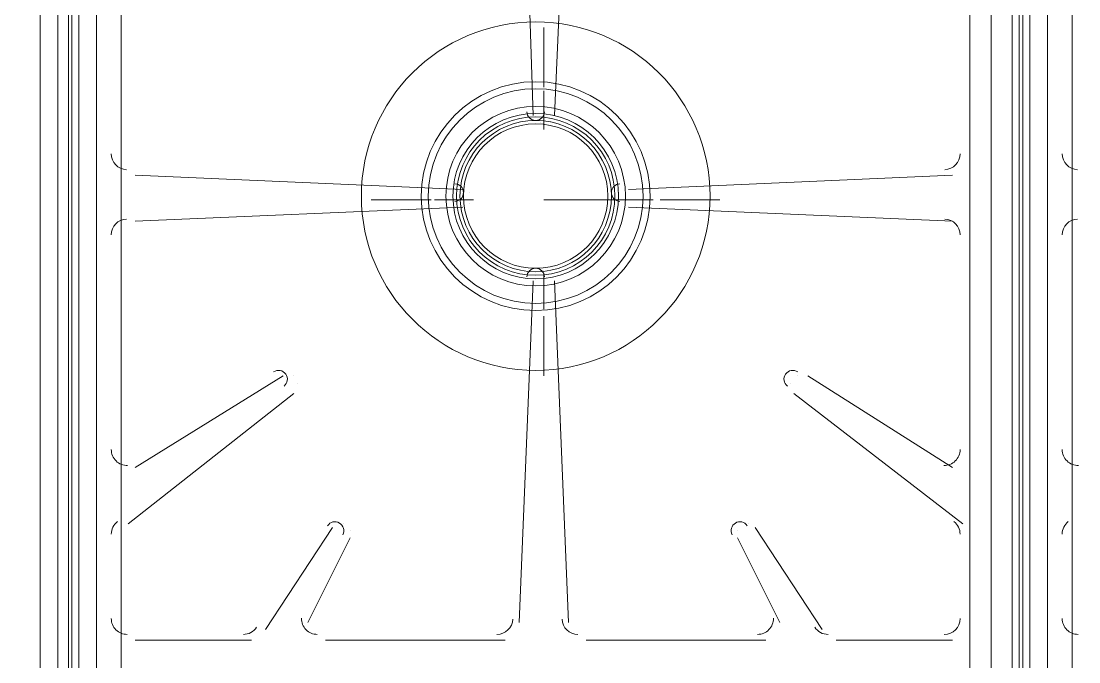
# Model space of a CAD drawing. Header units: millimetres. Extents: x -5841 to 140562, y 1006 to 102310.
# Drawn here: x 99338 to 99655.9, y 14968.2 to 15160.9 of the extents above; entities that cross this region are included whole.
import ezdxf

# ---------------------------------------------------------------- set-up
doc = ezdxf.new("R2010")
doc.units = ezdxf.units.MM
doc.header["$LTSCALE"] = 10
doc.layers.add('PDF18_1-EeAa_3D-01', color=7, linetype='Continuous')

msp = doc.modelspace()

# ---------------------------------------------------------------- linework, layer by layer
at = {"layer": 'PDF18_1-EeAa_3D-01', "lineweight": 0}
for points in [[(99352.23235, 15241.50326), (99352.23235, 14694.35878), (99352.23235, 15241.50326)], [(99639.03342, 14694.35878), (99639.03342, 15241.50326), (99639.03342, 14694.35878)], [(99488.75389, 15227.74528), (99491.92881, 15132.49769), (99488.75389, 15227.74528)], [(99498.27865, 15132.49769), (99502.51188, 15227.74528), (99498.27865, 15132.49769)], [(99360.6988, 14726.10798), (99355.40727, 14720.81645), (99355.40727, 15212.92899), (99360.6988, 15207.63745)], [(99629.50866, 15207.63745), (99635.8585, 15212.92899), (99635.8585, 14720.81645), (99629.50866, 14726.10798)], [(99343.7659, 14726.10798), (99343.7659, 15207.63745)], [(99646.44157, 15207.63745), (99646.44157, 14726.10798)], [(99368.10695, 15184.35471), (99368.10695, 15119.79801), (99368.10695, 15095.45696), (99368.10695, 15030.90026), (99368.10695, 15005.50091), (99368.10695, 14980.10155), (99368.10695, 14955.7605)], [(99623.15882, 14955.7605), (99623.15882, 14980.10155), (99623.15882, 15005.50091), (99623.15882, 15030.90026), (99623.15882, 15095.45696), (99623.15882, 15119.79801), (99623.15882, 15184.35471)], [(99495.10373, 15140.96414), (99495.10373, 15158.95535)], [(99495.10373, 15131.43938), (99495.10373, 15139.90584)], [(99495.10373, 15139.90584), (99495.10373, 15139.90584)], [(99495.10373, 15139.90584), (99495.10373, 15139.90584)], [(99495.10373, 15138.84753), (99495.10373, 15138.84753)], [(99491.92881, 15132.49769), (99491.92881, 15132.49769)], [(99495.10373, 15134.6143), (99495.10373, 15134.6143)], [(99495.10373, 15128.26446), (99495.10373, 15129.32277), (99495.10373, 15130.38108), (99495.10373, 15131.43938), (99495.10373, 15133.556), (99495.10373, 15134.6143)], [(99498.27865, 15132.49769), (99498.27865, 15132.49769)], [(99498.27865, 15132.49769), (99498.27865, 15132.49769)], [(99494.04543, 15130.38108), (99494.04543, 15130.38108)], [(99495.10373, 15131.43938), (99495.10373, 15131.43938)], [(99495.10373, 15130.38108), (99495.10373, 15130.38108)], [(99495.10373, 15130.38108), (99495.10373, 15130.38108)], [(99495.10373, 15129.32277), (99495.10373, 15129.32277)], [(99497.22035, 15130.38108), (99497.22035, 15130.38108)], [(99495.10373, 15128.26446), (99495.10373, 15128.26446)], [(99495.10373, 15128.26446), (99495.10373, 15128.26446)], [(99368.10695, 15119.79801), (99368.10695, 15119.79801)], [(99368.10695, 15119.79801), (99368.10695, 15119.79801)], [(99623.15882, 15119.79801), (99623.15882, 15119.79801)], [(99623.15882, 15119.79801), (99623.15882, 15119.79801)], [(99623.15882, 15119.79801), (99623.15882, 15119.79801)], [(99653.84971, 15119.79801), (99653.84971, 15119.79801)], [(99653.84971, 15119.79801), (99653.84971, 15119.79801)], [(99470.76268, 15110.27325), (99372.34017, 15114.50648), (99470.76268, 15110.27325)], [(99372.34017, 15114.50648), (99372.34017, 15114.50648)], [(99372.34017, 15114.50648), (99372.34017, 15114.50648)], [(99617.86729, 15114.50648), (99520.50309, 15110.27325), (99617.86729, 15114.50648)], [(99617.86729, 15114.50648), (99617.86729, 15114.50648)], [(99617.86729, 15114.50648), (99617.86729, 15114.50648)], [(99617.86729, 15114.50648), (99617.86729, 15114.50648)], [(99470.76268, 15110.27325), (99470.76268, 15110.27325)], [(99470.76268, 15110.27325), (99470.76268, 15110.27325)], [(99520.50309, 15110.27325), (99520.50309, 15110.27325)], [(99461.23792, 15107.09833), (99443.24671, 15107.09833)], [(99443.24671, 15107.09833), (99443.24671, 15107.09833)], [(99461.23792, 15107.09833), (99461.23792, 15107.09833)], [(99470.76268, 15107.09833), (99462.29623, 15107.09833)], [(99462.29623, 15107.09833), (99462.29623, 15107.09833)], [(99463.35454, 15107.09833), (99463.35454, 15107.09833)], [(99467.58776, 15107.09833), (99467.58776, 15107.09833)], [(99473.9376, 15107.09833), (99472.8793, 15107.09833), (99471.82099, 15107.09833), (99470.76268, 15107.09833), (99468.64607, 15107.09833), (99467.58776, 15107.09833)], [(99471.82099, 15107.09833), (99471.82099, 15107.09833)], [(99472.8793, 15109.21495), (99472.8793, 15109.21495)], [(99473.9376, 15107.09833), (99473.9376, 15107.09833)], [(99495.10373, 15107.09833), (99520.50309, 15107.09833), (99521.5614, 15107.09833), (99522.6197, 15107.09833)], [(99495.10373, 15107.09833), (99495.10373, 15107.09833)], [(99516.26986, 15107.09833), (99516.26986, 15107.09833)], [(99517.32817, 15109.21495), (99517.32817, 15109.21495)], [(99517.32817, 15107.09833), (99518.38648, 15107.09833), (99519.44478, 15107.09833), (99520.50309, 15107.09833), (99527.91124, 15107.09833)], [(99518.38648, 15107.09833), (99518.38648, 15107.09833)], [(99520.50309, 15107.09833), (99520.50309, 15107.09833)], [(99522.6197, 15107.09833), (99522.6197, 15107.09833)], [(99522.6197, 15107.09833), (99522.6197, 15107.09833)], [(99527.91124, 15107.09833), (99527.91124, 15107.09833)], [(99527.91124, 15107.09833), (99527.91124, 15107.09833)], [(99530.02785, 15107.09833), (99548.01906, 15107.09833)], [(99372.34017, 15100.74849), (99470.76268, 15104.98172), (99372.34017, 15100.74849)], [(99470.76268, 15104.98172), (99470.76268, 15104.98172)], [(99472.8793, 15106.04003), (99472.8793, 15106.04003)], [(99517.32817, 15106.04003), (99517.32817, 15106.04003)], [(99520.50309, 15104.98172), (99520.50309, 15104.98172)], [(99520.50309, 15104.98172), (99617.86729, 15100.74849), (99520.50309, 15104.98172)], [(99520.50309, 15104.98172), (99520.50309, 15104.98172)], [(99372.34017, 15100.74849), (99372.34017, 15100.74849)], [(99372.34017, 15100.74849), (99372.34017, 15100.74849)], [(99372.34017, 15100.74849), (99372.34017, 15100.74849)], [(99617.86729, 15100.74849), (99617.86729, 15100.74849)], [(99617.86729, 15100.74849), (99617.86729, 15100.74849)], [(99368.10695, 15095.45696), (99368.10695, 15095.45696)], [(99368.10695, 15095.45696), (99368.10695, 15095.45696)], [(99368.10695, 15095.45696), (99368.10695, 15095.45696)], [(99623.15882, 15095.45696), (99623.15882, 15095.45696)], [(99623.15882, 15095.45696), (99623.15882, 15095.45696)], [(99653.84971, 15095.45696), (99653.84971, 15095.45696)], [(99653.84971, 15095.45696), (99653.84971, 15095.45696)], [(99494.04543, 15085.9322), (99494.04543, 15085.9322)], [(99495.10373, 15085.9322), (99495.10373, 15085.9322)], [(99495.10373, 15084.8739), (99495.10373, 15083.81559), (99495.10373, 15082.75728), (99495.10373, 15081.69898), (99495.10373, 15079.58236)], [(99497.22035, 15085.9322), (99497.22035, 15085.9322)], [(99491.92881, 15082.75728), (99487.69559, 14980.10155), (99491.92881, 15082.75728)], [(99491.92881, 15082.75728), (99491.92881, 15082.75728)], [(99491.92881, 15082.75728), (99491.92881, 15082.75728)], [(99495.10373, 15083.81559), (99495.10373, 15083.81559)], [(99495.10373, 15081.69898), (99495.10373, 15074.29083)], [(99502.51188, 14980.10155), (99498.27865, 15082.75728), (99502.51188, 14980.10155)], [(99498.27865, 15082.75728), (99498.27865, 15082.75728)], [(99495.10373, 15079.58236), (99495.10373, 15079.58236)], [(99495.10373, 15074.29083), (99495.10373, 15074.29083)], [(99495.10373, 15074.29083), (99495.10373, 15074.29083)], [(99495.10373, 15072.17422), (99495.10373, 15054.18301)], [(99416.78905, 15054.18301), (99372.34017, 15026.66704), (99416.78905, 15054.18301)], [(99416.78905, 15054.18301), (99416.78905, 15054.18301)], [(99416.78905, 15054.18301), (99416.78905, 15054.18301)], [(99419.96397, 15054.18301), (99419.96397, 15054.18301)], [(99571.3018, 15054.18301), (99571.3018, 15054.18301)], [(99617.86729, 15026.66704), (99574.47672, 15054.18301), (99617.86729, 15026.66704)], [(99574.47672, 15054.18301), (99574.47672, 15054.18301)], [(99421.02228, 15052.06639), (99421.02228, 15052.06639)], [(99569.18519, 15052.06639), (99569.18519, 15052.06639)], [(99370.22356, 15009.73413), (99419.96397, 15048.89147), (99370.22356, 15009.73413)], [(99419.96397, 15048.89147), (99419.96397, 15048.89147)], [(99570.2435, 15048.89147), (99570.2435, 15048.89147)], [(99570.2435, 15048.89147), (99621.04221, 15009.73413), (99570.2435, 15048.89147)], [(99570.2435, 15048.89147), (99570.2435, 15048.89147)], [(99368.10695, 15030.90026), (99368.10695, 15030.90026)], [(99368.10695, 15030.90026), (99368.10695, 15030.90026)], [(99623.15882, 15030.90026), (99623.15882, 15030.90026)], [(99623.15882, 15030.90026), (99623.15882, 15030.90026)], [(99623.15882, 15030.90026), (99623.15882, 15030.90026)], [(99653.84971, 15030.90026), (99653.84971, 15030.90026)], [(99653.84971, 15030.90026), (99653.84971, 15030.90026)], [(99372.34017, 15026.66704), (99372.34017, 15026.66704)], [(99617.86729, 15026.66704), (99617.86729, 15026.66704)], [(99617.86729, 15026.66704), (99617.86729, 15026.66704)], [(99370.22356, 15009.73413), (99370.22356, 15009.73413)], [(99370.22356, 15009.73413), (99370.22356, 15009.73413)], [(99431.60534, 15008.67582), (99411.49752, 14977.98494), (99431.60534, 15008.67582)], [(99431.60534, 15008.67582), (99431.60534, 15008.67582)], [(99431.60534, 15008.67582), (99431.60534, 15008.67582)], [(99434.78026, 15009.73413), (99434.78026, 15009.73413)], [(99556.48551, 15009.73413), (99556.48551, 15009.73413)], [(99578.70995, 14977.98494), (99558.60213, 15008.67582), (99578.70995, 14977.98494)], [(99558.60213, 15008.67582), (99558.60213, 15008.67582)], [(99621.04221, 15009.73413), (99621.04221, 15009.73413)], [(99368.10695, 15005.50091), (99368.10695, 15005.50091)], [(99368.10695, 15005.50091), (99368.10695, 15005.50091)], [(99368.10695, 15005.50091), (99368.10695, 15005.50091)], [(99424.1972, 14980.10155), (99436.89687, 15005.50091), (99424.1972, 14980.10155)], [(99436.89687, 15007.61752), (99436.89687, 15007.61752)], [(99436.89687, 15005.50091), (99436.89687, 15005.50091)], [(99553.31059, 15007.61752), (99553.31059, 15007.61752)], [(99553.31059, 15005.50091), (99553.31059, 15005.50091)], [(99553.31059, 15005.50091), (99566.01027, 14980.10155), (99553.31059, 15005.50091)], [(99553.31059, 15005.50091), (99553.31059, 15005.50091)], [(99623.15882, 15005.50091), (99623.15882, 15005.50091)], [(99623.15882, 15005.50091), (99623.15882, 15005.50091)], [(99653.84971, 15005.50091), (99653.84971, 15005.50091)], [(99653.84971, 15005.50091), (99653.84971, 15005.50091)], [(99368.10695, 14980.10155), (99368.10695, 14980.10155)], [(99368.10695, 14980.10155), (99368.10695, 14980.10155)], [(99424.1972, 14980.10155), (99424.1972, 14980.10155)], [(99424.1972, 14980.10155), (99424.1972, 14980.10155)], [(99487.69559, 14980.10155), (99487.69559, 14980.10155)], [(99487.69559, 14980.10155), (99487.69559, 14980.10155)], [(99502.51188, 14980.10155), (99502.51188, 14980.10155)], [(99502.51188, 14980.10155), (99502.51188, 14980.10155)], [(99566.01027, 14980.10155), (99566.01027, 14980.10155)], [(99623.15882, 14980.10155), (99623.15882, 14980.10155)], [(99623.15882, 14980.10155), (99623.15882, 14980.10155)], [(99623.15882, 14980.10155), (99623.15882, 14980.10155)], [(99653.84971, 14980.10155), (99653.84971, 14980.10155)], [(99653.84971, 14980.10155), (99653.84971, 14980.10155)], [(99411.49752, 14977.98494), (99411.49752, 14977.98494)], [(99578.70995, 14977.98494), (99578.70995, 14977.98494)], [(99578.70995, 14977.98494), (99578.70995, 14977.98494)], [(99407.26429, 14974.81002), (99372.34017, 14974.81002), (99407.26429, 14974.81002)], [(99372.34017, 14974.81002), (99372.34017, 14974.81002)], [(99407.26429, 14974.81002), (99407.26429, 14974.81002)], [(99407.26429, 14974.81002), (99407.26429, 14974.81002)], [(99483.46236, 14974.81002), (99429.48873, 14974.81002), (99483.46236, 14974.81002)], [(99429.48873, 14974.81002), (99429.48873, 14974.81002)], [(99483.46236, 14974.81002), (99483.46236, 14974.81002)], [(99483.46236, 14974.81002), (99483.46236, 14974.81002)], [(99561.77704, 14974.81002), (99507.80341, 14974.81002), (99561.77704, 14974.81002)], [(99507.80341, 14974.81002), (99507.80341, 14974.81002)], [(99561.77704, 14974.81002), (99561.77704, 14974.81002)], [(99561.77704, 14974.81002), (99561.77704, 14974.81002)], [(99617.86729, 14974.81002), (99582.94318, 14974.81002), (99617.86729, 14974.81002)], [(99582.94318, 14974.81002), (99582.94318, 14974.81002)], [(99617.86729, 14974.81002), (99617.86729, 14974.81002)], [(99617.86729, 14974.81002), (99617.86729, 14974.81002)]]:
    msp.add_lwpolyline(points, dxfattribs=at)
for points in [[(99353.29066, 15241.50326), (99353.29066, 14694.35878)], [(99637.97512, 14694.35878), (99637.97512, 15241.50326)], [(99349.05743, 15212.92899), (99349.05743, 14720.81645), (99343.7659, 14726.10798), (99122.57983, 14726.10798), (99122.57983, 14700.70862), (99868.68594, 14700.70862), (99868.68594, 14726.10798), (99646.44157, 14726.10798), (99641.15003, 14720.81645), (99641.15003, 15212.92899), (99646.44157, 15207.63745), (99868.68594, 15207.63745), (99868.68594, 15233.03681), (99122.57983, 15233.03681), (99122.57983, 15207.63745), (99343.7659, 15207.63745)], [(99623.15882, 14702.82524), (99623.15882, 15231.9785), (99368.10695, 15231.9785), (99368.10695, 14702.82524)], [(99653.84971, 14708.11677), (99653.84971, 15227.74528), (99653.84971, 15209.75407), (99653.84971, 15184.35471), (99653.84971, 15119.79801), (99653.84971, 15095.45696), (99653.84971, 15030.90026), (99653.84971, 15005.50091), (99653.84971, 14980.10155), (99653.84971, 14955.7605), (99653.84971, 14930.36114), (99653.84971, 14903.90348), (99653.84971, 14839.34678), (99653.84971, 14816.06404), (99653.84971, 14751.50734), (99653.84971, 14725.04967)], [(99360.6988, 15207.63745), (99360.6988, 14726.10798), (99629.50866, 14726.10798), (99629.50866, 15207.63745)]]:
    msp.add_lwpolyline(points, close=True, dxfattribs=at)
for points in [[(99352.23235, 14719.75814), (99352.23235, 15213.98729, 0.414215019), (99347.16321, 15213.54497)], [(99637.97512, 14719.75814), (99637.97512, 15213.98729, 0.414215021), (99632.9095, 15213.53343)]]:
    msp.add_lwpolyline(points, format="xyb", dxfattribs=at)
for points in [[(99490.01112, 15133.56797, 0.96569659), (99495.29995, 15133.56824, -0.965694895)], [(99365.12428, 15120.95963, 0.404026099), (99369.7215, 15116.19919, -0.404026099)], [(99615.58955, 15116.19919, 0.404026098), (99620.18677, 15120.95963, -0.404026098)], [(99650.87781, 15120.95963, 0.404026098), (99655.47503, 15116.19919, -0.404026098)], [(99468.40801, 15106.67389, 0.96569661), (99468.40774, 15111.96273, -0.965694891)], [(99517.96242, 15111.96271, 0.965696599), (99517.9627, 15106.67387, -0.96569489)], [(99369.7215, 15101.37802, 0.4040261), (99365.12428, 15096.61758, -0.4040261)], [(99620.18677, 15096.61758, 0.404026098), (99615.58955, 15101.37802, -0.404026098)], [(99655.47503, 15101.37802, 0.404026097), (99650.87781, 15096.61758, -0.404026097)], [(99495.29993, 15084.01033, 0.965696605), (99490.0111, 15084.01005, -0.965694886)], [(99417.02711, 15051.14085, 0.965696606), (99413.9184, 15055.4195, -0.965694921)], [(99571.39263, 15055.41969, 0.965696613), (99568.28393, 15051.14064, -0.965694915)], [(99365.12499, 15032.0587, 0.422945489), (99370.0292, 15027.29811, -0.422945489)], [(99615.28187, 15027.29813, 0.422945489), (99620.18607, 15032.05871, -0.422945489)], [(99650.87853, 15032.0587, 0.422945488), (99655.78273, 15027.29811, -0.422945488)], [(99366.95619, 15010.41163, 0.230888254), (99365.12517, 15006.65871, -0.230888254)], [(99434.65619, 15006.45422, 0.957301789), (99430.12461, 15009.17672, -0.957305829)], [(99556.24609, 15009.17672, 0.957301781), (99551.71399, 15006.45425, -0.957305836)], [(99620.18588, 15006.65871, 0.230861648), (99618.35522, 15010.41134, -0.230861648)], [(99652.70936, 15010.41134, 0.230861651), (99650.8787, 15006.65871, -0.230861651)], [(99365.12587, 14981.25783, 0.414213792), (99369.88766, 14976.49604, -0.414213792)], [(99422.27724, 14981.37449, 0.42144762), (99427.03907, 14976.49525, -0.42144762)], [(99481.01527, 14976.49445, 0.404026099), (99485.77571, 14981.09166, -0.404026099)], [(99500.59472, 14981.09166, 0.404026098), (99505.35516, 14976.49445, -0.404026098)], [(99559.33139, 14976.49527, 0.421447626), (99564.09321, 14981.3745, -0.421447626)], [(99615.42339, 14976.49604, 0.414213562), (99620.18518, 14981.25782, -0.414213562)], [(99650.8794, 14981.25783, 0.414213791), (99655.64119, 14976.49604, -0.414213791)], [(99404.81245, 14976.49514, 0.251658426), (99408.78429, 14978.62897, -0.251658426)], [(99576.52701, 14978.62859, 0.25163334), (99580.4986, 14976.49514, -0.25163334)]]:
    msp.add_lwpolyline(points, format="xyb", close=True, dxfattribs=at)
for centre, radius in [((99492.65552, 15108.25999), 52.38617), ((99492.65553, 15108.26), 34.39497), ((99492.65552, 15108.25999), 32.27834), ((99492.65552, 15108.25999), 32.27834), ((99492.65552, 15108.25999), 32.27834), ((99492.65553, 15108.26), 32.27834), ((99492.65552, 15108.25999), 26.98682), ((99492.65552, 15108.25999), 26.98682), ((99492.65553, 15108.26), 26.98682), ((99492.65552, 15108.25999), 24.87021), ((99492.65553, 15108.26), 24.87021), ((99492.65552, 15108.25999), 23.81189), ((99492.65553, 15108.26), 23.81189), ((99492.65553, 15108.26), 22.75359), ((99492.65553, 15108.26), 22.75359), ((99492.65552, 15108.25999), 21.69528), ((99492.65552, 15108.25999), 21.69528), ((99492.65553, 15108.26), 21.69528)]:
    msp.add_circle(centre, radius, dxfattribs=at)

doc.saveas('drawing.dxf')
